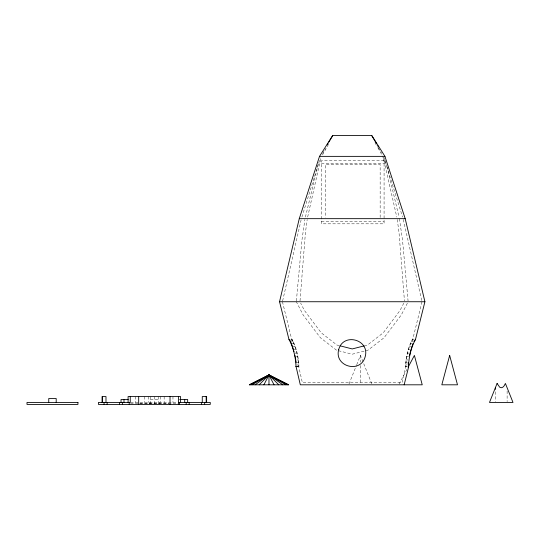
<?xml version="1.0" encoding="UTF-8"?>
<svg xmlns="http://www.w3.org/2000/svg" width="540" height="540" viewBox="0 0 540 540"><rect width="100%" height="100%" fill="white"/><g stroke="black" fill="none" stroke-linecap="round" stroke-linejoin="round"><path stroke-width="0.41" stroke-dasharray="2.7 2.03" d="M297.297 366.802L298.62 366.802L298.978 366.336C298.438 357.183 296.588 347.254 291.87 339.37C295.832 347.348 298.424 357.149 298.661 366.336L302.387 382.732L402.07 382.732L405.796 366.336C406.195 357.197 408.267 347.517 412.702 339.532L422.01 301.738M407.16 366.802L405.837 366.802L405.479 366.336C406.019 357.183 407.869 347.254 412.587 339.37L413.971 339.37M300.017 300.908L305.424 232.726L307.193 219.497M296.393 300.908L301.921 240.273L304.911 219.497M307.672 217.033L319.376 164.727L321.482 157.127M282.636 300.915L301.388 218.666M305.417 217.046L318.769 161.939M301.887 217.066L320.328 157.964M348.982 384.035L356.407 365.472M356.717 364.702L360.43 355.421L371.878 384.035M403.765 303.183L400.066 310.399L383.306 332.741L367.531 345.019L365.114 345.64M407.376 303.21L401.288 314.969L384.075 337.723L367.902 350.217L352.229 354.2L338.121 350.615M399.114 384.075L406.951 369.38M322.508 154.933L329.441 142.756M322.562 153.502L325.593 148.487M321.381 163.269L384.075 163.269M321.381 221.292L384.075 221.292M290.756 339.842L292.451 339.842M412.007 339.842L413.384 339.842M290.77 340.524L292.842 340.524M291.533 341.213L293.227 341.213M411.23 341.213L413.296 341.213M292.072 343.393L294.138 343.393M410.319 343.393L412.013 343.393M292.754 346.228L295.124 346.228M409.334 346.228L411.386 346.228M294.077 349.535L296.116 349.535M408.341 349.535L410.015 349.535M294.705 353.086L297.088 353.086M407.369 353.086L409.077 353.086M296.204 356.636L297.864 356.636M406.593 356.636L408.611 356.636M296.838 359.944L298.499 359.944M405.959 359.944L407.97 359.944M296.906 362.786L298.91 362.786M405.547 362.786L407.201 362.786M296.757 364.966L299.072 364.966M405.385 364.966L407.032 364.966M296.98 366.336L298.978 366.336M405.479 366.336L407.126 366.336M297.216 366.491L298.539 366.491M150.431 399.506L158.267 399.506M130.592 402.449L177.302 402.449M139.657 403.232L169.047 403.232M130.552 403.427L177.856 403.427M339.343 345.64L336.926 345.019L321.151 332.741L304.391 310.399L300.692 303.183M336.555 350.217L320.382 337.723L303.17 314.969L296.318 301.738M378.432 147.771L381.463 152.78M375.017 142.756L377.46 147.056M377.872 147.771L382.765 156.364L384.075 161.021L382.982 157.133M383.879 157.16L402.57 217.066M385.229 160.346L386.843 165.929M384.075 161.089L396.785 217.033M282.447 301.738L291.749 339.532M387.079 166.725L399.04 217.046M403.259 219.49L421.821 300.915M399.425 218.666L402.536 240.273L408.065 300.908M397.264 219.497L399.033 232.726L404.44 300.908M507.121 391.014L507.121 401.632M495.369 391.831L495.369 401.632M380.153 217.505L380.153 164.518L325.296 164.518L325.296 217.505M360.43 355.421L360.43 362.138M360.43 365.499L360.43 383.967M172.962 396.569L172.962 402.449M164.147 396.569L164.147 402.449M160.225 396.569L160.225 402.449M159.246 402.449L159.246 404.406M158.267 396.569L158.267 403.751M154.352 396.569L154.352 403.751M150.431 396.569L150.431 403.751M149.452 402.449L149.452 404.406M148.473 396.569L148.473 402.449M144.551 396.569L144.551 402.449M135.736 396.569L135.736 402.449M384.075 160.731L321.381 160.731L321.381 223.823L384.075 223.823L384.075 160.731"/><path stroke-width="0.81" d="M408.22 362.786L408.49 366.802L408.456 366.336C408.888 357.19 411.001 347.51 415.469 339.532L424.913 301.738L405.189 218.666L384.939 156.364L371.851 135.594L332.6 135.594L319.518 156.364L299.268 218.666L279.538 301.738L288.988 339.532C293.456 347.51 295.569 357.19 296.001 366.336L300.308 384.811L422.233 384.811L414.396 355.421L408.125 367.173M409.617 355.219L409.948 353.795M404.15 384.811L408.686 366.647M410.117 353.086L411.062 349.535M411.264 348.874L412.074 346.228M412.317 345.519L413.066 343.393M263.891 384.811L268.974 375.01L288.596 384.811L249.345 384.811L268.974 375.01L288.468 384.811M413.984 341.213L415.469 339.532M327.2 144.902L328.05 143.471M328.901 142.04L332.735 135.594M288.988 339.532L290.081 340.524M296.318 366.336L295.765 366.647M259.16 384.811L268.974 375.01L287.928 384.811M255.096 384.811L268.974 375.01L285.971 384.811M251.978 384.811L268.974 375.01L282.852 384.811M250.013 384.811L268.974 375.01L278.782 384.811M249.48 384.811L268.974 375.01L274.05 384.811M364.311 345.843L352.229 348.935L340.146 345.843M319.518 156.364L384.939 156.364M299.268 218.666L405.189 218.666M279.538 301.738L424.913 301.738M128.183 399.506L121.041 399.506L121.041 402.449M179.678 399.506L187.657 399.506L187.657 402.449M178.45 402.449L210.263 402.449L210.263 404.406L98.435 404.406L98.435 402.449L130.248 402.449L130.248 396.569M371.723 135.594L376.407 143.471M377.683 145.618L378.54 147.056M290.473 341.213L292.383 346.228M292.586 346.889L293.963 351.668M294.84 355.219L295.171 356.636M295.333 357.467L295.65 359.12M295.92 360.652L296.237 362.786M495.369 387.754L495.369 389.387M268.974 375.01L268.974 384.811M206.631 402.449L206.631 396.569L202.264 396.569L202.264 402.449M206.179 396.569L206.179 402.449M204.653 402.449L204.653 404.406M201.548 402.449L201.548 404.406M189.196 402.449L189.196 404.406M186.192 402.449L186.192 404.406M184.721 399.506L184.721 402.449M180.603 402.449L180.603 396.569L128.095 396.569L128.095 402.449M179.469 402.449L179.469 404.406M178.45 396.569L178.45 404.406M170.026 396.569L170.026 404.406M138.679 396.569L138.679 404.406M129.229 402.449L129.229 404.406M123.984 399.506L123.984 402.449M122.506 402.449L122.506 404.406M119.502 402.449L119.502 404.406M107.15 402.449L107.15 404.406M105.989 402.449L105.989 396.569L102.074 396.569L102.074 402.449M104.044 402.449L104.044 404.406M102.519 396.569L102.519 402.449M56.194 402.449L56.194 398.527L48.748 398.527L48.748 402.449M338.715 349.535C333.929 366.687 360.774 373.882 365.209 356.636C369.995 339.485 343.143 332.289 338.715 349.535M449.658 355.421L441.821 384.811L457.495 384.811L449.658 355.421M497.09 383.447L489.49 402.449L513 402.449L505.4 383.447L504.185 385.783L502.767 387.248L501.242 387.754L499.723 387.248L497.09 383.447M77.942 402.449L27 402.449L27 404.406L77.942 404.406L77.942 402.449"/></g></svg>
